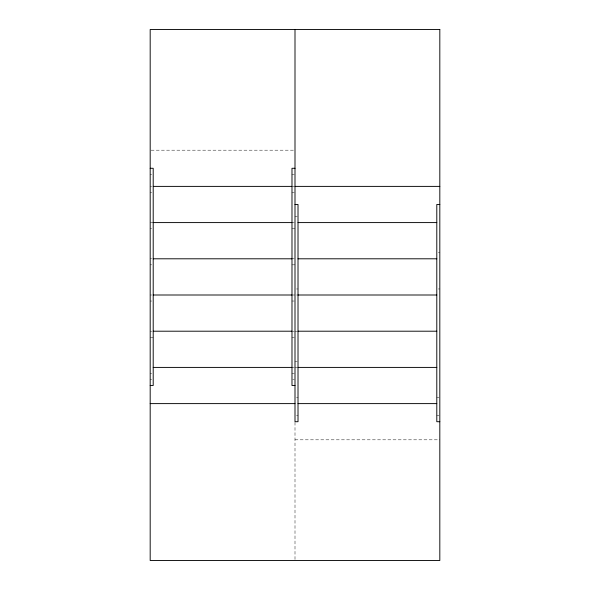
<?xml version="1.0" encoding="UTF-8"?>
<svg xmlns="http://www.w3.org/2000/svg" width="590" height="590" viewBox="0 0 590 590"><rect width="100%" height="100%" fill="white"/><g stroke="black" fill="none" stroke-linecap="round" stroke-linejoin="round"><path stroke-width="0.44" stroke-dasharray="2.95 2.21" d="M151.099 150.184L294.086 150.184M150.184 174.316L151.689 174.316M291.984 174.316L294.248 174.316M150.184 186.388L151.689 186.388M292.736 186.388L294.248 186.388M150.184 192.421L151.689 192.421M291.984 192.421L294.248 192.421M295 216.56L297.264 216.56M150.184 222.592L153.201 222.592M291.984 222.592L294.248 222.592M150.184 228.625L151.689 228.625M291.984 228.625L295 228.625M438.311 252.763L439.816 252.763M150.184 258.796L151.689 258.796M291.984 258.796L294.248 258.796M150.184 264.829L151.689 264.829M291.984 264.829L295 264.829M296.512 288.967L298.016 288.967M438.311 288.967L439.816 288.967M150.184 295L151.689 295M291.984 295L295 295M296.512 295L298.016 295M150.184 301.033L151.689 301.033M291.984 301.033L294.248 301.033M150.184 331.204L151.689 331.204M292.736 331.204L294.248 331.204M295 331.204L297.264 331.204M150.184 337.237L153.201 337.237M291.984 337.237L294.248 337.237M295 361.375L297.264 361.375M291.984 367.408L294.248 367.408M295 367.408L297.264 367.408M150.184 373.441L151.689 373.441M291.984 373.441L294.248 373.441M150.184 379.481L151.689 379.481M292.736 379.481L294.248 379.481M296.512 397.579L298.016 397.579M436.799 397.579L439.063 397.579M296.512 415.685L298.016 415.685M436.799 415.685L439.063 415.685M295 439.816L439.816 439.816M295 422.315L295 560.5"/><path stroke-width="0.89" d="M150.184 168.283L153.201 168.283L153.201 385.513L150.184 385.513M295 168.283L291.984 168.283L291.984 385.513L295 385.513M153.201 186.388L291.984 186.388M295 186.388L439.816 186.388M295 204.487L298.016 204.487L298.016 421.717L295 421.717L295 29.5M439.816 204.487L436.799 204.487L436.799 421.717L439.816 421.717M153.201 222.592L291.984 222.592M298.016 222.592L436.799 222.592M153.201 258.796L291.984 258.796M298.016 258.796L436.799 258.796M153.201 295L291.984 295M298.016 295L436.799 295M153.201 331.204L291.984 331.204M298.016 331.204L436.799 331.204M153.201 367.408L291.984 367.408M298.016 367.408L436.799 367.408M150.184 403.612L295 403.612M298.016 403.612L436.799 403.612M439.816 29.5L150.184 29.5L150.184 560.5L439.816 560.5L439.816 29.5"/></g></svg>
